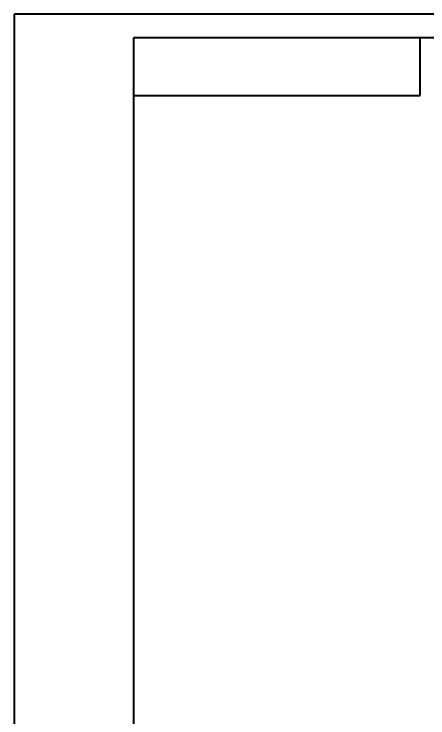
# Model space of a CAD drawing. Header units: millimetres. Extents: x 1486 to 4728, y 464 to 2757.
# Drawn here: x 1486 to 2154, y 1620 to 2757 of the extents above; entities that cross this region are included whole.
import ezdxf

# ---------------------------------------------------------------- set-up
doc = ezdxf.new("R2010")
doc.units = ezdxf.units.MM
doc.layers.add('AM_BOR', color=7, linetype='Continuous', lineweight=50)
doc.layers.add('粗实线', color=7, linetype='Continuous', lineweight=40)

# ---------------------------------------------------------------- blocks, each defined once
blk = doc.blocks.new('rA3')
at = {"layer": '粗实线'}
for p, q in [((333.38, 421.26), (333.38, 124.26)), ((753.38, 421.26), (333.38, 421.26)), ((748.38, 416.26), (358.38, 416.26)), ((358.38, 416.26), (358.38, 129.26)), ((418.38, 404.26), (418.38, 416.26)), ((358.38, 404.26), (418.38, 404.26))]:
    blk.add_line(p, q, dxfattribs=at)

msp = doc.modelspace()

# ---------------------------------------------------------------- block references
at = {"layer": 'AM_BOR', "xscale": 7.720839843750002, "yscale": 7.720839843750002, "zscale": 7.720839843750002}
msp.add_blockref('rA3', (-1088.43, -495.446), dxfattribs=at)

doc.saveas('drawing.dxf')
